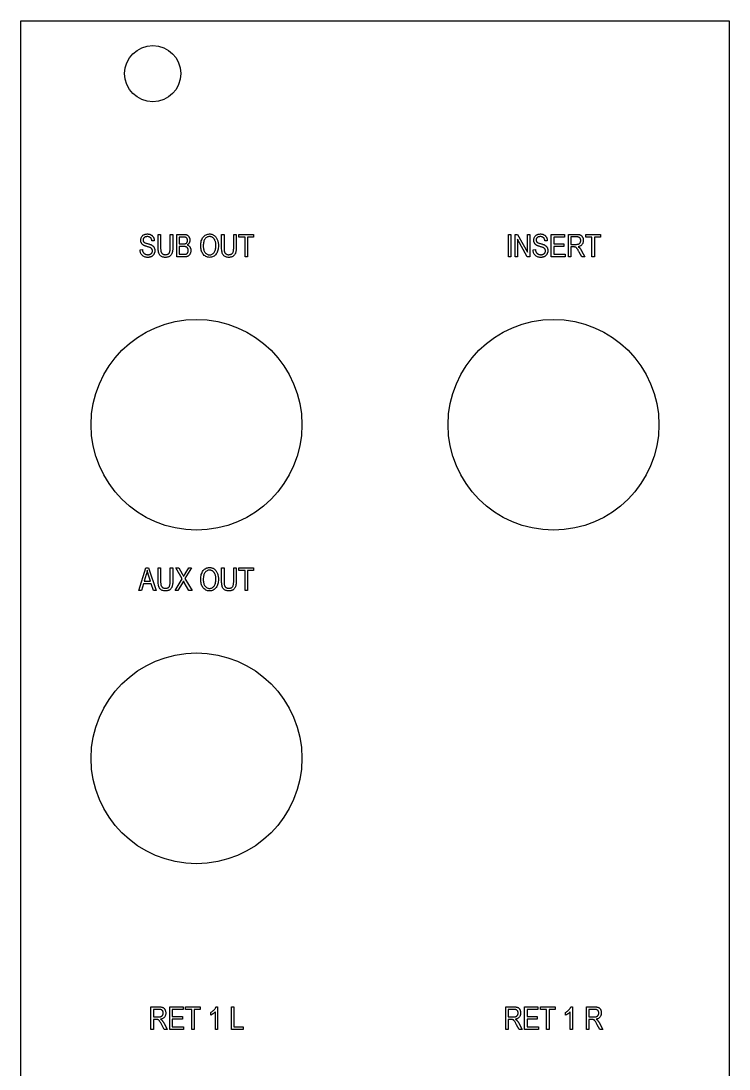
# Model space of a CAD drawing. Header units: millimetres. Extents: x 0 to 40, y 0 to 514.
# Drawn here: x 0 to 40.3, y 454.3 to 514 of the extents above; entities that cross this region are included whole.
import ezdxf

# ---------------------------------------------------------------- set-up
doc = ezdxf.new("R2010")
doc.units = ezdxf.units.MM
for name, color, linetype in [('CUT', 1, 'CONTINUOUS'), ('LEGEND', 2, 'CONTINUOUS'), ('OUTLINE', 7, 'CONTINUOUS')]:
    doc.layers.add(name, color=color, linetype=linetype)

msp = doc.modelspace()

# ---------------------------------------------------------------- linework, layer by layer
at = {"layer": 'CUT'}
for centre, radius in [((7.5, 511), 1.6), ((9.99, 491), 6), ((30.31, 491), 6), ((9.99, 472), 6)]:
    msp.add_circle(centre, radius, dxfattribs=at)
at = {"layer": 'LEGEND'}
for points in [[(6.7767, 500.9697), (6.9086, 500.9838), (6.9116, 500.9579), (6.9155, 500.9336), (6.9202, 500.9106), (6.9258, 500.8892), (6.9322, 500.8692), (6.9395, 500.8507), (6.9475, 500.8337), (6.9565, 500.8181), (6.9663, 500.8036), (6.9771, 500.7899), (6.989, 500.7769), (7.0018, 500.7646), (7.0157, 500.7531), (7.0305, 500.7422), (7.0464, 500.7321), (7.0632, 500.7228), (7.0809, 500.7143), (7.0991, 500.707), (7.1178, 500.7008), (7.1371, 500.6957), (7.1569, 500.6918), (7.1773, 500.689), (7.1982, 500.6873), (7.2197, 500.6867), (7.25, 500.6877), (7.2786, 500.6905), (7.3054, 500.6953), (7.3305, 500.702), (7.3539, 500.7106), (7.3755, 500.7211), (7.3954, 500.7335), (7.4135, 500.7478), (7.4297, 500.7636), (7.4437, 500.7806), (7.4555, 500.7987), (7.4652, 500.818), (7.4728, 500.8384), (7.4782, 500.8599), (7.4814, 500.8826), (7.4825, 500.9064), (7.4821, 500.9205), (7.4809, 500.9341), (7.479, 500.9473), (7.4762, 500.9599), (7.4727, 500.9722), (7.4684, 500.984), (7.4633, 500.9953), (7.4574, 501.0062), (7.4508, 501.0166), (7.4433, 501.0266), (7.4351, 501.036), (7.426, 501.045), (7.4162, 501.0535), (7.4055, 501.0615), (7.3941, 501.069), (7.3818, 501.0761), (7.3674, 501.0832), (7.3492, 501.0911), (7.3274, 501.0996), (7.302, 501.1088), (7.2728, 501.1187), (7.24, 501.1293), (7.2036, 501.1406), (7.1634, 501.1525), (7.1274, 501.1635), (7.0941, 501.1746), (7.0635, 501.1856), (7.0356, 501.1967), (7.0103, 501.2078), (6.9878, 501.219), (6.9679, 501.2301), (6.9507, 501.2413), (6.9354, 501.2529), (6.9209, 501.2652), (6.9072, 501.2783), (6.8945, 501.2922), (6.8826, 501.3068), (6.8716, 501.3221), (6.8615, 501.3383), (6.8523, 501.3551), (6.8441, 501.3727), (6.8369, 501.3908), (6.8309, 501.4094), (6.8259, 501.4286), (6.8221, 501.4484), (6.8193, 501.4688), (6.8177, 501.4897), (6.8171, 501.5111), (6.8187, 501.5494), (6.8235, 501.5858), (6.8314, 501.6204), (6.8424, 501.6533), (6.8566, 501.6844), (6.874, 501.7137), (6.8945, 501.7412), (6.9182, 501.7669), (6.9446, 501.7902), (6.9732, 501.8103), (7.0039, 501.8274), (7.0369, 501.8414), (7.072, 501.8522), (7.1094, 501.86), (7.1489, 501.8647), (7.1907, 501.8662), (7.2197, 501.8655), (7.2477, 501.8633), (7.2749, 501.8597), (7.3011, 501.8546), (7.3264, 501.848), (7.3508, 501.84), (7.3742, 501.8305), (7.3968, 501.8196), (7.4183, 501.8074), (7.4385, 501.7938), (7.4575, 501.779), (7.4752, 501.7629), (7.4918, 501.7456), (7.507, 501.727), (7.5211, 501.7072), (7.5339, 501.686), (7.5454, 501.6638), (7.5555, 501.6406), (7.5641, 501.6165), (7.5714, 501.5913), (7.5772, 501.5653), (7.5816, 501.5382), (7.5846, 501.5102), (7.5862, 501.4812), (7.4517, 501.4689), (7.4482, 501.4993), (7.4431, 501.5277), (7.4362, 501.5541), (7.4277, 501.5784), (7.4174, 501.6006), (7.4055, 501.6209), (7.3919, 501.6391), (7.3766, 501.6553), (7.3596, 501.6695), (7.341, 501.6818), (7.3208, 501.6922), (7.2989, 501.7008), (7.2754, 501.7074), (7.2503, 501.7121), (7.2235, 501.715), (7.1951, 501.7159), (7.1663, 501.7151), (7.1393, 501.7126), (7.114, 501.7084), (7.0905, 501.7026), (7.0687, 501.6951), (7.0487, 501.686), (7.0305, 501.6752), (7.014, 501.6627), (6.9994, 501.649), (6.9867, 501.6342), (6.976, 501.6185), (6.9672, 501.6018), (6.9604, 501.5841), (6.9555, 501.5654), (6.9526, 501.5458), (6.9516, 501.5252), (6.9523, 501.5062), (6.9545, 501.4883), (6.958, 501.4715), (6.963, 501.4558), (6.9695, 501.4411), (6.9773, 501.4276), (6.9866, 501.4152), (6.9973, 501.4039), (7.0105, 501.3931), (7.0273, 501.3823), (7.0477, 501.3715), (7.0716, 501.3606), (7.0991, 501.3497), (7.1301, 501.3388), (7.1648, 501.3279), (7.203, 501.3169), (7.2406, 501.3063), (7.2754, 501.2961), (7.3072, 501.2862), (7.3361, 501.2767), (7.3622, 501.2675), (7.3853, 501.2587), (7.4054, 501.2503), (7.4227, 501.2422), (7.4461, 501.2294), (7.4681, 501.2156), (7.4886, 501.2009), (7.5075, 501.1852), (7.525, 501.1685), (7.541, 501.1508), (7.5556, 501.1322), (7.5686, 501.1125), (7.5801, 501.092), (7.5901, 501.0704), (7.5986, 501.0478), (7.6055, 501.0243), (7.6109, 500.9998), (7.6148, 500.9744), (7.6171, 500.9479), (7.6178, 500.9205), (7.617, 500.8931), (7.6146, 500.8664), (7.6105, 500.8402), (7.6049, 500.8147), (7.5976, 500.7898), (7.5887, 500.7655), (7.5781, 500.7418), (7.566, 500.7188), (7.5524, 500.6967), (7.5377, 500.676), (7.5218, 500.6567), (7.5048, 500.6387), (7.4866, 500.6221), (7.4672, 500.6068), (7.4466, 500.5929), (7.4249, 500.5804), (7.402, 500.5692), (7.378, 500.5596), (7.3529, 500.5514), (7.3266, 500.5448), (7.2992, 500.5396), (7.2706, 500.5359), (7.2409, 500.5337), (7.21, 500.5329), (7.1623, 500.5348), (7.117, 500.5403), (7.0742, 500.5495), (7.0339, 500.5624), (6.9961, 500.5789), (6.9608, 500.5992), (6.9279, 500.6231), (6.8976, 500.6507), (6.8702, 500.6814), (6.8463, 500.7148), (6.826, 500.7508), (6.8091, 500.7893), (6.7958, 500.8305), (6.7859, 500.8743), (6.7796, 500.9207), (6.7767, 500.9697)], [(8.4985, 501.8442), (8.6391, 501.8442), (8.6391, 501.0998), (8.6386, 501.0541), (8.6368, 501.0104), (8.634, 500.9689), (8.63, 500.9294), (8.6249, 500.8921), (8.6186, 500.8568), (8.6112, 500.8237), (8.6026, 500.7926), (8.5926, 500.7634), (8.5807, 500.7358), (8.5669, 500.7098), (8.5512, 500.6853), (8.5337, 500.6624), (8.5143, 500.6411), (8.4931, 500.6214), (8.4699, 500.6032), (8.4451, 500.5869), (8.4185, 500.5728), (8.3904, 500.5609), (8.3606, 500.5511), (8.3292, 500.5436), (8.2962, 500.5381), (8.2615, 500.5349), (8.2252, 500.5338), (8.1745, 500.5357), (8.1271, 500.5416), (8.083, 500.5513), (8.0422, 500.565), (8.0047, 500.5825), (7.9705, 500.604), (7.9395, 500.6293), (7.9118, 500.6586), (7.8874, 500.6928), (7.8663, 500.733), (7.8484, 500.7791), (7.8337, 500.8313), (7.8223, 500.8894), (7.8142, 500.9536), (7.8093, 501.0237), (7.8077, 501.0998), (7.8077, 501.8442), (7.9474, 501.8442), (7.9474, 501.1007), (7.9478, 501.0585), (7.9491, 501.0193), (7.9513, 500.9831), (7.9542, 500.95), (7.9581, 500.9198), (7.9627, 500.8927), (7.9683, 500.8686), (7.9747, 500.8476), (7.982, 500.8286), (7.9905, 500.8108), (8, 500.7941), (8.0106, 500.7787), (8.0223, 500.7644), (8.0351, 500.7512), (8.0489, 500.7393), (8.0639, 500.7285), (8.0798, 500.7189), (8.0965, 500.7106), (8.1141, 500.7036), (8.1325, 500.6978), (8.1518, 500.6933), (8.1719, 500.6902), (8.1928, 500.6882), (8.2146, 500.6876), (8.2507, 500.6889), (8.2842, 500.6929), (8.3151, 500.6995), (8.3435, 500.7087), (8.3693, 500.7206), (8.3925, 500.7351), (8.4132, 500.7522), (8.4313, 500.772), (8.447, 500.7956), (8.4607, 500.8242), (8.4722, 500.8577), (8.4817, 500.8963), (8.489, 500.9399), (8.4943, 500.9885), (8.4974, 501.0421), (8.4985, 501.1007)], [(8.8685, 500.5558), (8.8685, 501.8442), (9.2649, 501.8442), (9.2942, 501.8437), (9.322, 501.8419), (9.3482, 501.839), (9.3728, 501.8349), (9.3958, 501.8296), (9.4173, 501.8232), (9.4373, 501.8156), (9.4556, 501.8069), (9.4728, 501.7969), (9.4892, 501.7856), (9.5048, 501.773), (9.5196, 501.7591), (9.5336, 501.7439), (9.5468, 501.7274), (9.5592, 501.7096), (9.5708, 501.6904), (9.5813, 501.6704), (9.5904, 501.6498), (9.5981, 501.6288), (9.6044, 501.6072), (9.6093, 501.585), (9.6128, 501.5624), (9.6149, 501.5392), (9.6156, 501.5155), (9.615, 501.4936), (9.6132, 501.4722), (9.6101, 501.4514), (9.6059, 501.4312), (9.6005, 501.4114), (9.5938, 501.3923), (9.586, 501.3736), (9.5769, 501.3556), (9.5668, 501.3382), (9.5556, 501.3217), (9.5435, 501.3061), (9.5303, 501.2914), (9.5162, 501.2776), (9.5011, 501.2646), (9.485, 501.2525), (9.4679, 501.2413), (9.4904, 501.2322), (9.5116, 501.2217), (9.5316, 501.2096), (9.5504, 501.1962), (9.568, 501.1812), (9.5844, 501.1648), (9.5995, 501.1469), (9.6134, 501.1275), (9.6259, 501.1068), (9.6367, 501.0849), (9.6458, 501.0619), (9.6533, 501.0377), (9.6591, 501.0124), (9.6632, 500.9858), (9.6657, 500.9582), (9.6666, 500.9293), (9.6658, 500.9005), (9.6636, 500.8726), (9.6598, 500.8456), (9.6546, 500.8195), (9.6479, 500.7943), (9.6396, 500.77), (9.6299, 500.7466), (9.6187, 500.7241), (9.6062, 500.7027), (9.5927, 500.6829), (9.5782, 500.6646), (9.5627, 500.6478), (9.5463, 500.6325), (9.5288, 500.6188), (9.5103, 500.6065), (9.4908, 500.5958), (9.4699, 500.5864), (9.4471, 500.5783), (9.4224, 500.5714), (9.3959, 500.5658), (9.3675, 500.5614), (9.3372, 500.5583), (9.3051, 500.5564), (9.2711, 500.5558)], [(9.0083, 501.3028), (9.2368, 501.3028), (9.2584, 501.303), (9.2784, 501.3036), (9.2967, 501.3046), (9.3135, 501.3059), (9.3286, 501.3076), (9.3421, 501.3098), (9.354, 501.3123), (9.3642, 501.3151), (9.3775, 501.3201), (9.3899, 501.3259), (9.4016, 501.3325), (9.4124, 501.3399), (9.4225, 501.348), (9.4319, 501.3569), (9.4404, 501.3666), (9.4482, 501.3771), (9.4551, 501.3885), (9.461, 501.4008), (9.4661, 501.4141), (9.4702, 501.4284), (9.4735, 501.4437), (9.4758, 501.4599), (9.4771, 501.4771), (9.4776, 501.4953), (9.4772, 501.5123), (9.4759, 501.5286), (9.4738, 501.5441), (9.4709, 501.5589), (9.4671, 501.573), (9.4625, 501.5864), (9.4571, 501.599), (9.4508, 501.6109), (9.4438, 501.622), (9.4363, 501.6322), (9.4282, 501.6415), (9.4196, 501.6499), (9.4104, 501.6574), (9.4007, 501.664), (9.3904, 501.6698), (9.3796, 501.6746), (9.3674, 501.6787), (9.353, 501.6823), (9.3364, 501.6853), (9.3175, 501.6878), (9.2965, 501.6897), (9.2732, 501.6911), (9.2478, 501.6919), (9.2201, 501.6922), (9.0083, 501.6922)], [(10.2291, 501.1833), (10.2313, 501.2633), (10.2381, 501.3386), (10.2495, 501.409), (10.2653, 501.4748), (10.2857, 501.5357), (10.3106, 501.5919), (10.3401, 501.6433), (10.3741, 501.69), (10.4114, 501.7315), (10.451, 501.7675), (10.4929, 501.7979), (10.5369, 501.8228), (10.5832, 501.8422), (10.6317, 501.856), (10.6824, 501.8643), (10.7353, 501.8671), (10.7699, 501.8659), (10.8036, 501.8621), (10.8367, 501.856), (10.8689, 501.8473), (10.9004, 501.8362), (10.9311, 501.8226), (10.961, 501.8065), (10.9902, 501.788), (11.0182, 501.7671), (11.0448, 501.744), (11.0698, 501.7186), (11.0934, 501.691), (11.1154, 501.6611), (11.136, 501.629), (11.155, 501.5947), (11.1726, 501.5582), (11.1883, 501.5196), (11.202, 501.4792), (11.2135, 501.437), (11.223, 501.393), (11.2303, 501.3473), (11.2356, 501.2997), (11.2388, 501.2503), (11.2398, 501.1991), (11.2378, 501.1292), (11.2317, 501.0625), (11.2215, 500.9992), (11.2073, 500.9392), (11.189, 500.8825), (11.1666, 500.8292), (11.1402, 500.7791), (11.1097, 500.7324), (11.0725, 500.6859), (11.0325, 500.6455), (10.9898, 500.6114), (10.9443, 500.5834), (10.896, 500.5617), (10.8449, 500.5462), (10.7911, 500.5369), (10.7344, 500.5338), (10.6774, 500.537), (10.6233, 500.5465), (10.5719, 500.5625), (10.5235, 500.5848), (10.4779, 500.6134), (10.4352, 500.6485), (10.3953, 500.6899), (10.3583, 500.7377), (10.328, 500.785), (10.3017, 500.8348), (10.2795, 500.8869), (10.2614, 500.9414), (10.2472, 500.9983), (10.2371, 501.0576), (10.2311, 501.1192), (10.2291, 501.1833)], [(10.3732, 501.1807), (10.3748, 501.1228), (10.3798, 501.0682), (10.388, 501.017), (10.3995, 500.9692), (10.4142, 500.9246), (10.4323, 500.8835), (10.4536, 500.8456), (10.4782, 500.8111), (10.5052, 500.7803), (10.5336, 500.7536), (10.5634, 500.731), (10.5946, 500.7125), (10.6272, 500.6982), (10.6612, 500.6879), (10.6967, 500.6817), (10.7336, 500.6797), (10.7712, 500.6818), (10.8074, 500.688), (10.8419, 500.6984), (10.8749, 500.7129), (10.9064, 500.7315), (10.9363, 500.7543), (10.9647, 500.7813), (10.9915, 500.8124), (11.0159, 500.8475), (11.0371, 500.8866), (11.055, 500.9295), (11.0696, 500.9763), (11.081, 501.027), (11.0892, 501.0817), (11.094, 501.1402), (11.0957, 501.2026), (11.0948, 501.2436), (11.0923, 501.2835), (11.0881, 501.3223), (11.0823, 501.36), (11.0747, 501.3965), (11.0655, 501.432), (11.0546, 501.4664), (11.0421, 501.4997), (11.0311, 501.5241), (11.0188, 501.5473), (11.0052, 501.5692), (10.9903, 501.5899), (10.9741, 501.6093), (10.9566, 501.6275), (10.9378, 501.6444), (10.9177, 501.6601), (10.8967, 501.6742), (10.8752, 501.6864), (10.8532, 501.6968), (10.8308, 501.7053), (10.8079, 501.7118), (10.7844, 501.7165), (10.7606, 501.7194), (10.7362, 501.7203), (10.6975, 501.7183), (10.6606, 501.7121), (10.6254, 501.7018), (10.5919, 501.6874), (10.5602, 501.6688), (10.5303, 501.6462), (10.5021, 501.6194), (10.4756, 501.5885), (10.4516, 501.5533), (10.4308, 501.5135), (10.4132, 501.4693), (10.3988, 501.4206), (10.3876, 501.3674), (10.3796, 501.3096), (10.3748, 501.2474), (10.3732, 501.1807)], [(12.1073, 501.8442), (12.2479, 501.8442), (12.2479, 501.0998), (12.2473, 501.0541), (12.2456, 501.0104), (12.2428, 500.9689), (12.2388, 500.9294), (12.2337, 500.8921), (12.2274, 500.8568), (12.22, 500.8237), (12.2114, 500.7926), (12.2014, 500.7634), (12.1895, 500.7358), (12.1757, 500.7098), (12.16, 500.6853), (12.1425, 500.6624), (12.1231, 500.6411), (12.1018, 500.6214), (12.0787, 500.6032), (12.0538, 500.5869), (12.0273, 500.5728), (11.9992, 500.5609), (11.9694, 500.5511), (11.938, 500.5436), (11.9049, 500.5381), (11.8703, 500.5349), (11.8339, 500.5338), (11.7833, 500.5357), (11.7359, 500.5416), (11.6918, 500.5513), (11.651, 500.565), (11.6135, 500.5825), (11.5793, 500.604), (11.5483, 500.6293), (11.5206, 500.6586), (11.4962, 500.6928), (11.475, 500.733), (11.4571, 500.7791), (11.4425, 500.8313), (11.4311, 500.8894), (11.423, 500.9536), (11.4181, 501.0237), (11.4165, 501.0998), (11.4165, 501.8442), (11.5562, 501.8442), (11.5562, 501.1007), (11.5566, 501.0585), (11.5579, 501.0193), (11.56, 500.9831), (11.563, 500.95), (11.5669, 500.9198), (11.5715, 500.8927), (11.5771, 500.8686), (11.5835, 500.8476), (11.5908, 500.8286), (11.5992, 500.8108), (11.6088, 500.7941), (11.6194, 500.7787), (11.6311, 500.7644), (11.6439, 500.7512), (11.6577, 500.7393), (11.6727, 500.7285), (11.6886, 500.7189), (11.7053, 500.7106), (11.7229, 500.7036), (11.7413, 500.6978), (11.7606, 500.6933), (11.7807, 500.6902), (11.8016, 500.6882), (11.8234, 500.6876), (11.8595, 500.6889), (11.893, 500.6929), (11.9239, 500.6995), (11.9523, 500.7087), (11.9781, 500.7206), (12.0013, 500.7351), (12.022, 500.7522), (12.04, 500.772), (12.0558, 500.7956), (12.0695, 500.8242), (12.081, 500.8577), (12.0905, 500.8963), (12.0978, 500.9399), (12.1031, 500.9885), (12.1062, 501.0421), (12.1073, 501.1007)], [(12.7533, 500.5558), (12.7533, 501.6922), (12.4052, 501.6922), (12.4052, 501.8442), (13.2428, 501.8442), (13.2428, 501.6922), (12.893, 501.6922), (12.893, 500.5558)], [(27.7449, 500.5558), (27.7449, 501.8442), (27.8847, 501.8442), (27.8847, 500.5558)], [(28.1246, 500.5558), (28.1246, 501.8442), (28.2679, 501.8442), (28.8233, 500.8326), (28.8233, 501.8442), (28.9569, 501.8442), (28.9569, 500.5558), (28.8137, 500.5558), (28.2591, 501.5683), (28.2591, 500.5558)], [(29.1468, 500.9697), (29.2786, 500.9838), (29.2817, 500.9579), (29.2856, 500.9336), (29.2903, 500.9106), (29.2959, 500.8892), (29.3023, 500.8692), (29.3095, 500.8507), (29.3176, 500.8337), (29.3265, 500.8181), (29.3363, 500.8036), (29.3472, 500.7899), (29.359, 500.7769), (29.3719, 500.7646), (29.3857, 500.7531), (29.4006, 500.7422), (29.4164, 500.7321), (29.4333, 500.7228), (29.4509, 500.7143), (29.4691, 500.707), (29.4878, 500.7008), (29.5071, 500.6957), (29.5269, 500.6918), (29.5473, 500.689), (29.5683, 500.6873), (29.5897, 500.6867), (29.6201, 500.6877), (29.6487, 500.6905), (29.6755, 500.6953), (29.7006, 500.702), (29.7239, 500.7106), (29.7455, 500.7211), (29.7654, 500.7335), (29.7835, 500.7478), (29.7997, 500.7636), (29.8137, 500.7806), (29.8256, 500.7987), (29.8353, 500.818), (29.8428, 500.8384), (29.8482, 500.8599), (29.8515, 500.8826), (29.8525, 500.9064), (29.8521, 500.9205), (29.851, 500.9341), (29.849, 500.9473), (29.8463, 500.9599), (29.8427, 500.9722), (29.8384, 500.984), (29.8334, 500.9953), (29.8275, 501.0062), (29.8208, 501.0166), (29.8134, 501.0266), (29.8051, 501.036), (29.7961, 501.045), (29.7862, 501.0535), (29.7756, 501.0615), (29.7641, 501.069), (29.7519, 501.0761), (29.7374, 501.0832), (29.7193, 501.0911), (29.6975, 501.0996), (29.672, 501.1088), (29.6429, 501.1187), (29.6101, 501.1293), (29.5736, 501.1406), (29.5335, 501.1525), (29.4975, 501.1635), (29.4642, 501.1746), (29.4335, 501.1856), (29.4056, 501.1967), (29.3804, 501.2078), (29.3578, 501.219), (29.338, 501.2301), (29.3208, 501.2413), (29.3054, 501.2529), (29.2909, 501.2652), (29.2773, 501.2783), (29.2645, 501.2922), (29.2527, 501.3068), (29.2417, 501.3221), (29.2316, 501.3383), (29.2224, 501.3551), (29.2141, 501.3727), (29.207, 501.3908), (29.2009, 501.4094), (29.196, 501.4286), (29.1921, 501.4484), (29.1894, 501.4688), (29.1877, 501.4897), (29.1872, 501.5111), (29.1888, 501.5494), (29.1935, 501.5858), (29.2014, 501.6204), (29.2125, 501.6533), (29.2267, 501.6844), (29.2441, 501.7137), (29.2646, 501.7412), (29.2883, 501.7669), (29.3146, 501.7902), (29.3432, 501.8103), (29.374, 501.8274), (29.4069, 501.8414), (29.4421, 501.8522), (29.4794, 501.86), (29.519, 501.8647), (29.5607, 501.8662), (29.5897, 501.8655), (29.6178, 501.8633), (29.6449, 501.8597), (29.6711, 501.8546), (29.6964, 501.848), (29.7208, 501.84), (29.7443, 501.8305), (29.7668, 501.8196), (29.7883, 501.8074), (29.8085, 501.7938), (29.8275, 501.779), (29.8453, 501.7629), (29.8618, 501.7456), (29.8771, 501.727), (29.8911, 501.7072), (29.9039, 501.686), (29.9154, 501.6638), (29.9255, 501.6406), (29.9342, 501.6165), (29.9414, 501.5913), (29.9472, 501.5653), (29.9517, 501.5382), (29.9547, 501.5102), (29.9562, 501.4812), (29.8218, 501.4689), (29.8183, 501.4993), (29.8131, 501.5277), (29.8063, 501.5541), (29.7977, 501.5784), (29.7875, 501.6006), (29.7755, 501.6209), (29.7619, 501.6391), (29.7466, 501.6553), (29.7297, 501.6695), (29.7111, 501.6818), (29.6908, 501.6922), (29.6689, 501.7008), (29.6454, 501.7074), (29.6203, 501.7121), (29.5935, 501.715), (29.5651, 501.7159), (29.5363, 501.7151), (29.5093, 501.7126), (29.484, 501.7084), (29.4605, 501.7026), (29.4388, 501.6951), (29.4188, 501.686), (29.4006, 501.6752), (29.3841, 501.6627), (29.3694, 501.649), (29.3568, 501.6342), (29.346, 501.6185), (29.3373, 501.6018), (29.3304, 501.5841), (29.3256, 501.5654), (29.3226, 501.5458), (29.3217, 501.5252), (29.3224, 501.5062), (29.3245, 501.4883), (29.3281, 501.4715), (29.3331, 501.4558), (29.3395, 501.4411), (29.3474, 501.4276), (29.3567, 501.4152), (29.3674, 501.4039), (29.3806, 501.3931), (29.3974, 501.3823), (29.4177, 501.3715), (29.4416, 501.3606), (29.4691, 501.3497), (29.5002, 501.3388), (29.5348, 501.3279), (29.573, 501.3169), (29.6107, 501.3063), (29.6454, 501.2961), (29.6773, 501.2862), (29.7062, 501.2767), (29.7322, 501.2675), (29.7553, 501.2587), (29.7755, 501.2503), (29.7928, 501.2422), (29.8162, 501.2294), (29.8381, 501.2156), (29.8586, 501.2009), (29.8776, 501.1852), (29.8951, 501.1685), (29.9111, 501.1508), (29.9256, 501.1322), (29.9387, 501.1125), (29.9502, 501.092), (29.9602, 501.0704), (29.9687, 501.0478), (29.9756, 501.0243), (29.981, 500.9998), (29.9848, 500.9744), (29.9871, 500.9479), (29.9879, 500.9205), (29.9871, 500.8931), (29.9846, 500.8664), (29.9806, 500.8402), (29.9749, 500.8147), (29.9676, 500.7898), (29.9587, 500.7655), (29.9482, 500.7418), (29.936, 500.7188), (29.9225, 500.6967), (29.9078, 500.676), (29.8919, 500.6567), (29.8748, 500.6387), (29.8566, 500.6221), (29.8372, 500.6068), (29.8167, 500.5929), (29.795, 500.5804), (29.7721, 500.5692), (29.7481, 500.5596), (29.7229, 500.5514), (29.6966, 500.5448), (29.6692, 500.5396), (29.6406, 500.5359), (29.6109, 500.5337), (29.5801, 500.5329), (29.5323, 500.5348), (29.487, 500.5403), (29.4443, 500.5495), (29.404, 500.5624), (29.3661, 500.5789), (29.3308, 500.5992), (29.298, 500.6231), (29.2676, 500.6507), (29.2403, 500.6814), (29.2164, 500.7148), (29.196, 500.7508), (29.1792, 500.7893), (29.1658, 500.8305), (29.156, 500.8743), (29.1496, 500.9207), (29.1468, 500.9697)], [(30.1812, 500.5558), (30.1812, 501.8442), (30.945, 501.8442), (30.945, 501.6922), (30.321, 501.6922), (30.321, 501.2976), (30.9055, 501.2976), (30.9055, 501.1464), (30.321, 501.1464), (30.321, 500.7078), (30.9696, 500.7078), (30.9696, 500.5558)], [(31.1621, 500.5558), (31.1621, 501.8442), (31.6306, 501.8442), (31.666, 501.8437), (31.6991, 501.842), (31.7298, 501.8392), (31.7581, 501.8352), (31.784, 501.8302), (31.8075, 501.824), (31.8285, 501.8166), (31.8472, 501.8082), (31.8643, 501.7984), (31.8806, 501.7872), (31.8961, 501.7744), (31.9108, 501.7602), (31.9248, 501.7444), (31.9379, 501.7272), (31.9503, 501.7085), (31.9619, 501.6882), (31.9724, 501.6668), (31.9815, 501.6446), (31.9892, 501.6215), (31.9955, 501.5976), (32.0004, 501.5728), (32.0039, 501.5473), (32.006, 501.5208), (32.0067, 501.4936), (32.0055, 501.4579), (32.002, 501.4241), (31.996, 501.3919), (31.9877, 501.3615), (31.977, 501.3328), (31.964, 501.3059), (31.9485, 501.2806), (31.9307, 501.2571), (31.9106, 501.2355), (31.8884, 501.216), (31.864, 501.1985), (31.8374, 501.1831), (31.8087, 501.1697), (31.7779, 501.1584), (31.7448, 501.1492), (31.7097, 501.142), (31.7239, 501.1332), (31.7373, 501.1244), (31.7499, 501.1155), (31.7615, 501.1066), (31.7723, 501.0977), (31.7822, 501.0888), (31.7912, 501.0798), (31.7993, 501.0708), (31.8147, 501.0521), (31.8296, 501.0328), (31.844, 501.0131), (31.858, 500.9928), (31.8715, 500.972), (31.8845, 500.9507), (31.8971, 500.9288), (31.9092, 500.9064), (32.0937, 500.5558), (31.918, 500.5558), (31.7773, 500.8238), (31.7575, 500.8616), (31.739, 500.8961), (31.7217, 500.9274), (31.7056, 500.9554), (31.6908, 500.9803), (31.6772, 501.002), (31.6649, 501.0204), (31.6538, 501.0356), (31.6435, 501.0487), (31.6331, 501.0607), (31.6229, 501.0715), (31.6128, 501.0812), (31.6027, 501.0899), (31.5927, 501.0974), (31.5828, 501.1038), (31.573, 501.109), (31.5627, 501.1135), (31.5515, 501.1173), (31.5393, 501.1205), (31.5261, 501.1232), (31.5119, 501.1253), (31.4968, 501.1267), (31.4807, 501.1276), (31.4636, 501.1279), (31.3018, 501.1279), (31.3018, 500.5558)], [(31.3018, 501.2756), (31.6024, 501.2756), (31.6263, 501.276), (31.6487, 501.2771), (31.6696, 501.2789), (31.689, 501.2815), (31.7069, 501.2849), (31.7234, 501.2889), (31.7384, 501.2938), (31.7518, 501.2993), (31.7643, 501.3057), (31.776, 501.3129), (31.7871, 501.3209), (31.7975, 501.3299), (31.8073, 501.3396), (31.8164, 501.3502), (31.8249, 501.3617), (31.8327, 501.374), (31.8397, 501.387), (31.8458, 501.4006), (31.8509, 501.4146), (31.8551, 501.4292), (31.8584, 501.4443), (31.8607, 501.4599), (31.8621, 501.476), (31.8626, 501.4927), (31.8617, 501.5164), (31.859, 501.5388), (31.8546, 501.56), (31.8483, 501.5798), (31.8403, 501.5983), (31.8305, 501.6155), (31.8188, 501.6314), (31.8055, 501.646), (31.7903, 501.6591), (31.7734, 501.6705), (31.7548, 501.6801), (31.7345, 501.6879), (31.7124, 501.694), (31.6886, 501.6984), (31.6631, 501.701), (31.6358, 501.7019), (31.3018, 501.7019)], [(32.4989, 500.5558), (32.4989, 501.6922), (32.1509, 501.6922), (32.1509, 501.8442), (32.9885, 501.8442), (32.9885, 501.6922), (32.6387, 501.6922), (32.6387, 500.5558)], [(9.0083, 500.7078), (9.2711, 500.7078), (9.2921, 500.7081), (9.3117, 500.7088), (9.3299, 500.71), (9.3466, 500.7118), (9.362, 500.714), (9.3759, 500.7167), (9.3883, 500.7199), (9.3994, 500.7236), (9.4139, 500.7298), (9.4275, 500.7369), (9.4402, 500.7449), (9.452, 500.7538), (9.4629, 500.7637), (9.473, 500.7745), (9.4821, 500.7862), (9.4903, 500.7988), (9.4977, 500.8123), (9.504, 500.8266), (9.5094, 500.8418), (9.5137, 500.8578), (9.5172, 500.8746), (9.5196, 500.8923), (9.5211, 500.9108), (9.5215, 500.9302), (9.5211, 500.9481), (9.5197, 500.9652), (9.5173, 500.9817), (9.5141, 500.9975), (9.5099, 501.0126), (9.5047, 501.027), (9.4987, 501.0407), (9.4917, 501.0537), (9.4839, 501.0659), (9.4754, 501.0772), (9.4663, 501.0877), (9.4566, 501.0974), (9.4462, 501.1062), (9.4352, 501.1141), (9.4236, 501.1212), (9.4112, 501.1275), (9.3977, 501.1329), (9.3824, 501.1377), (9.3652, 501.1417), (9.3463, 501.145), (9.3256, 501.1475), (9.3031, 501.1493), (9.2787, 501.1504), (9.2526, 501.1508), (9.0083, 501.1508)], [(6.7082, 481.5558), (7.1142, 482.8442), (7.2645, 482.8442), (7.6969, 481.5558), (7.537, 481.5558), (7.4139, 481.946), (6.9727, 481.946), (6.8567, 481.5558)], [(7.0131, 482.0849), (7.3709, 482.0849), (7.261, 482.4417), (7.2487, 482.4818), (7.2372, 482.52), (7.2266, 482.5563), (7.2168, 482.5907), (7.2079, 482.6231), (7.1999, 482.6536), (7.1926, 482.6822), (7.1863, 482.7089), (7.181, 482.6779), (7.1751, 482.647), (7.1688, 482.6162), (7.1619, 482.5854), (7.1545, 482.5547), (7.1466, 482.524), (7.1381, 482.4934), (7.1292, 482.4628)], [(8.4985, 482.8442), (8.6391, 482.8442), (8.6391, 482.0998), (8.6386, 482.0541), (8.6368, 482.0104), (8.634, 481.9689), (8.63, 481.9294), (8.6249, 481.8921), (8.6186, 481.8568), (8.6112, 481.8237), (8.6026, 481.7926), (8.5926, 481.7634), (8.5807, 481.7358), (8.5669, 481.7098), (8.5512, 481.6853), (8.5337, 481.6624), (8.5143, 481.6411), (8.4931, 481.6214), (8.4699, 481.6032), (8.4451, 481.5869), (8.4185, 481.5728), (8.3904, 481.5609), (8.3606, 481.5511), (8.3292, 481.5436), (8.2962, 481.5381), (8.2615, 481.5349), (8.2252, 481.5338), (8.1745, 481.5357), (8.1271, 481.5416), (8.083, 481.5513), (8.0422, 481.565), (8.0047, 481.5825), (7.9705, 481.604), (7.9395, 481.6293), (7.9118, 481.6586), (7.8874, 481.6928), (7.8663, 481.733), (7.8484, 481.7791), (7.8337, 481.8313), (7.8223, 481.8894), (7.8142, 481.9536), (7.8093, 482.0237), (7.8077, 482.0998), (7.8077, 482.8442), (7.9474, 482.8442), (7.9474, 482.1007), (7.9478, 482.0585), (7.9491, 482.0193), (7.9513, 481.9831), (7.9542, 481.95), (7.9581, 481.9198), (7.9627, 481.8927), (7.9683, 481.8686), (7.9747, 481.8476), (7.982, 481.8286), (7.9905, 481.8108), (8, 481.7941), (8.0106, 481.7787), (8.0223, 481.7644), (8.0351, 481.7512), (8.0489, 481.7393), (8.0639, 481.7285), (8.0798, 481.7189), (8.0965, 481.7106), (8.1141, 481.7036), (8.1325, 481.6978), (8.1518, 481.6933), (8.1719, 481.6902), (8.1928, 481.6882), (8.2146, 481.6876), (8.2507, 481.6889), (8.2842, 481.6929), (8.3151, 481.6995), (8.3435, 481.7087), (8.3693, 481.7206), (8.3925, 481.7351), (8.4132, 481.7522), (8.4313, 481.772), (8.447, 481.7956), (8.4607, 481.8242), (8.4722, 481.8577), (8.4817, 481.8963), (8.489, 481.9399), (8.4943, 481.9885), (8.4974, 482.0421), (8.4985, 482.1007)], [(8.7666, 481.5558), (9.1753, 482.2272), (8.8149, 482.8442), (8.981, 482.8442), (9.1735, 482.5138), (9.1877, 482.489), (9.2009, 482.4656), (9.213, 482.4437), (9.224, 482.4232), (9.2341, 482.4042), (9.243, 482.3865), (9.251, 482.3703), (9.2579, 482.3556), (9.2667, 482.3729), (9.2759, 482.3904), (9.2857, 482.4083), (9.2959, 482.4265), (9.3066, 482.445), (9.3177, 482.4638), (9.3293, 482.4829), (9.3414, 482.5023), (9.5549, 482.8442), (9.7061, 482.8442), (9.3352, 482.2369), (9.7351, 481.5558), (9.5629, 481.5558), (9.2965, 482.0154), (9.291, 482.0252), (9.2854, 482.0353), (9.2798, 482.0457), (9.2741, 482.0563), (9.2684, 482.0672), (9.2626, 482.0784), (9.2567, 482.0898), (9.2508, 482.1016), (9.2422, 482.0847), (9.2341, 482.0692), (9.2268, 482.055), (9.2201, 482.0422), (9.214, 482.0308), (9.2087, 482.0208), (9.2039, 482.0122), (9.1999, 482.0049), (8.9344, 481.5558)], [(10.2291, 482.1833), (10.2313, 482.2633), (10.2381, 482.3386), (10.2495, 482.409), (10.2653, 482.4748), (10.2857, 482.5357), (10.3106, 482.5919), (10.3401, 482.6433), (10.3741, 482.69), (10.4114, 482.7315), (10.451, 482.7675), (10.4929, 482.7979), (10.5369, 482.8228), (10.5832, 482.8422), (10.6317, 482.856), (10.6824, 482.8643), (10.7353, 482.8671), (10.7699, 482.8659), (10.8036, 482.8621), (10.8367, 482.856), (10.8689, 482.8473), (10.9004, 482.8362), (10.9311, 482.8226), (10.961, 482.8065), (10.9902, 482.788), (11.0182, 482.7671), (11.0448, 482.744), (11.0698, 482.7186), (11.0934, 482.691), (11.1154, 482.6611), (11.136, 482.629), (11.155, 482.5947), (11.1726, 482.5582), (11.1883, 482.5196), (11.202, 482.4792), (11.2135, 482.437), (11.223, 482.393), (11.2303, 482.3473), (11.2356, 482.2997), (11.2388, 482.2503), (11.2398, 482.1991), (11.2378, 482.1292), (11.2317, 482.0625), (11.2215, 481.9992), (11.2073, 481.9392), (11.189, 481.8825), (11.1666, 481.8292), (11.1402, 481.7791), (11.1097, 481.7324), (11.0725, 481.6859), (11.0325, 481.6455), (10.9898, 481.6114), (10.9443, 481.5834), (10.896, 481.5617), (10.8449, 481.5462), (10.7911, 481.5369), (10.7344, 481.5338), (10.6774, 481.537), (10.6233, 481.5465), (10.5719, 481.5625), (10.5235, 481.5848), (10.4779, 481.6134), (10.4352, 481.6485), (10.3953, 481.6899), (10.3583, 481.7377), (10.328, 481.785), (10.3017, 481.8348), (10.2795, 481.8869), (10.2614, 481.9414), (10.2472, 481.9983), (10.2371, 482.0576), (10.2311, 482.1192), (10.2291, 482.1833)], [(10.3732, 482.1807), (10.3748, 482.1228), (10.3798, 482.0682), (10.388, 482.017), (10.3995, 481.9692), (10.4142, 481.9246), (10.4323, 481.8835), (10.4536, 481.8456), (10.4782, 481.8111), (10.5052, 481.7803), (10.5336, 481.7536), (10.5634, 481.731), (10.5946, 481.7125), (10.6272, 481.6982), (10.6612, 481.6879), (10.6967, 481.6817), (10.7336, 481.6797), (10.7712, 481.6818), (10.8074, 481.688), (10.8419, 481.6984), (10.8749, 481.7129), (10.9064, 481.7315), (10.9363, 481.7543), (10.9647, 481.7813), (10.9915, 481.8124), (11.0159, 481.8475), (11.0371, 481.8866), (11.055, 481.9295), (11.0696, 481.9763), (11.081, 482.027), (11.0892, 482.0817), (11.094, 482.1402), (11.0957, 482.2026), (11.0948, 482.2436), (11.0923, 482.2835), (11.0881, 482.3223), (11.0823, 482.36), (11.0747, 482.3965), (11.0655, 482.432), (11.0546, 482.4664), (11.0421, 482.4997), (11.0311, 482.5241), (11.0188, 482.5473), (11.0052, 482.5692), (10.9903, 482.5899), (10.9741, 482.6093), (10.9566, 482.6275), (10.9378, 482.6444), (10.9177, 482.6601), (10.8967, 482.6742), (10.8752, 482.6864), (10.8532, 482.6968), (10.8308, 482.7053), (10.8079, 482.7118), (10.7844, 482.7165), (10.7606, 482.7194), (10.7362, 482.7203), (10.6975, 482.7183), (10.6606, 482.7121), (10.6254, 482.7018), (10.5919, 482.6874), (10.5602, 482.6688), (10.5303, 482.6462), (10.5021, 482.6194), (10.4756, 482.5885), (10.4516, 482.5533), (10.4308, 482.5135), (10.4132, 482.4693), (10.3988, 482.4206), (10.3876, 482.3674), (10.3796, 482.3096), (10.3748, 482.2474), (10.3732, 482.1807)], [(12.1073, 482.8442), (12.2479, 482.8442), (12.2479, 482.0998), (12.2473, 482.0541), (12.2456, 482.0104), (12.2428, 481.9689), (12.2388, 481.9294), (12.2337, 481.8921), (12.2274, 481.8568), (12.22, 481.8237), (12.2114, 481.7926), (12.2014, 481.7634), (12.1895, 481.7358), (12.1757, 481.7098), (12.16, 481.6853), (12.1425, 481.6624), (12.1231, 481.6411), (12.1018, 481.6214), (12.0787, 481.6032), (12.0538, 481.5869), (12.0273, 481.5728), (11.9992, 481.5609), (11.9694, 481.5511), (11.938, 481.5436), (11.9049, 481.5381), (11.8703, 481.5349), (11.8339, 481.5338), (11.7833, 481.5357), (11.7359, 481.5416), (11.6918, 481.5513), (11.651, 481.565), (11.6135, 481.5825), (11.5793, 481.604), (11.5483, 481.6293), (11.5206, 481.6586), (11.4962, 481.6928), (11.475, 481.733), (11.4571, 481.7791), (11.4425, 481.8313), (11.4311, 481.8894), (11.423, 481.9536), (11.4181, 482.0237), (11.4165, 482.0998), (11.4165, 482.8442), (11.5562, 482.8442), (11.5562, 482.1007), (11.5566, 482.0585), (11.5579, 482.0193), (11.56, 481.9831), (11.563, 481.95), (11.5669, 481.9198), (11.5715, 481.8927), (11.5771, 481.8686), (11.5835, 481.8476), (11.5908, 481.8286), (11.5992, 481.8108), (11.6088, 481.7941), (11.6194, 481.7787), (11.6311, 481.7644), (11.6439, 481.7512), (11.6577, 481.7393), (11.6727, 481.7285), (11.6886, 481.7189), (11.7053, 481.7106), (11.7229, 481.7036), (11.7413, 481.6978), (11.7606, 481.6933), (11.7807, 481.6902), (11.8016, 481.6882), (11.8234, 481.6876), (11.8595, 481.6889), (11.893, 481.6929), (11.9239, 481.6995), (11.9523, 481.7087), (11.9781, 481.7206), (12.0013, 481.7351), (12.022, 481.7522), (12.04, 481.772), (12.0558, 481.7956), (12.0695, 481.8242), (12.081, 481.8577), (12.0905, 481.8963), (12.0978, 481.9399), (12.1031, 481.9885), (12.1062, 482.0421), (12.1073, 482.1007)], [(12.7533, 481.5558), (12.7533, 482.6922), (12.4052, 482.6922), (12.4052, 482.8442), (13.2428, 482.8442), (13.2428, 482.6922), (12.893, 482.6922), (12.893, 481.5558)], [(7.3963, 456.5558), (7.3963, 457.8442), (7.8648, 457.8442), (7.9003, 457.8437), (7.9334, 457.842), (7.9641, 457.8392), (7.9924, 457.8352), (8.0182, 457.8302), (8.0417, 457.824), (8.0628, 457.8166), (8.0815, 457.8082), (8.0985, 457.7984), (8.1148, 457.7872), (8.1303, 457.7744), (8.1451, 457.7602), (8.159, 457.7444), (8.1722, 457.7272), (8.1846, 457.7085), (8.1962, 457.6882), (8.2067, 457.6668), (8.2158, 457.6446), (8.2235, 457.6215), (8.2298, 457.5976), (8.2347, 457.5728), (8.2382, 457.5473), (8.2403, 457.5208), (8.241, 457.4936), (8.2398, 457.4579), (8.2362, 457.4241), (8.2303, 457.3919), (8.222, 457.3615), (8.2113, 457.3328), (8.1982, 457.3059), (8.1828, 457.2806), (8.165, 457.2571), (8.1449, 457.2355), (8.1226, 457.216), (8.0982, 457.1985), (8.0717, 457.1831), (8.043, 457.1697), (8.0121, 457.1584), (7.9791, 457.1492), (7.9439, 457.142), (7.9582, 457.1332), (7.9716, 457.1244), (7.9841, 457.1155), (7.9958, 457.1066), (8.0065, 457.0977), (8.0164, 457.0888), (8.0254, 457.0798), (8.0336, 457.0708), (8.0489, 457.0521), (8.0638, 457.0328), (8.0783, 457.0131), (8.0922, 456.9928), (8.1057, 456.972), (8.1188, 456.9507), (8.1313, 456.9288), (8.1434, 456.9064), (8.328, 456.5558), (8.1522, 456.5558), (8.0116, 456.8238), (7.9918, 456.8616), (7.9732, 456.8961), (7.9559, 456.9274), (7.9398, 456.9554), (7.925, 456.9803), (7.9115, 457.002), (7.8992, 457.0204), (7.8881, 457.0356), (7.8777, 457.0487), (7.8674, 457.0607), (7.8572, 457.0715), (7.847, 457.0812), (7.8369, 457.0899), (7.827, 457.0974), (7.8171, 457.1038), (7.8072, 457.109), (7.797, 457.1135), (7.7857, 457.1173), (7.7735, 457.1205), (7.7603, 457.1232), (7.7462, 457.1253), (7.731, 457.1267), (7.7149, 457.1276), (7.6978, 457.1279), (7.5361, 457.1279), (7.5361, 456.5558)], [(7.5361, 457.2756), (7.8367, 457.2756), (7.8605, 457.276), (7.8829, 457.2771), (7.9038, 457.2789), (7.9233, 457.2815), (7.9412, 457.2849), (7.9576, 457.2889), (7.9726, 457.2938), (7.9861, 457.2993), (7.9985, 457.3057), (8.0103, 457.3129), (8.0214, 457.3209), (8.0318, 457.3299), (8.0416, 457.3396), (8.0507, 457.3502), (8.0592, 457.3617), (8.067, 457.374), (8.074, 457.387), (8.08, 457.4006), (8.0852, 457.4146), (8.0894, 457.4292), (8.0926, 457.4443), (8.095, 457.4599), (8.0964, 457.476), (8.0968, 457.4927), (8.0959, 457.5164), (8.0933, 457.5388), (8.0888, 457.56), (8.0826, 457.5798), (8.0745, 457.5983), (8.0647, 457.6155), (8.0531, 457.6314), (8.0397, 457.646), (8.0246, 457.6591), (8.0077, 457.6705), (7.9891, 457.6801), (7.9687, 457.6879), (7.9467, 457.694), (7.9229, 457.6984), (7.8973, 457.701), (7.8701, 457.7019), (7.5361, 457.7019)], [(8.4651, 456.5558), (8.4651, 457.8442), (9.2289, 457.8442), (9.2289, 457.6922), (8.6048, 457.6922), (8.6048, 457.2976), (9.1893, 457.2976), (9.1893, 457.1464), (8.6048, 457.1464), (8.6048, 456.7078), (9.2535, 456.7078), (9.2535, 456.5558)], [(9.7175, 456.5558), (9.7175, 457.6922), (9.3695, 457.6922), (9.3695, 457.8442), (10.2071, 457.8442), (10.2071, 457.6922), (9.8573, 457.6922), (9.8573, 456.5558)], [(11.1923, 456.5558), (11.0623, 456.5558), (11.0623, 457.5639), (11.0506, 457.5506), (11.0379, 457.5374), (11.0243, 457.524), (11.0098, 457.5106), (10.9942, 457.4971), (10.9777, 457.4835), (10.9603, 457.4699), (10.9419, 457.4562), (10.9232, 457.4429), (10.9048, 457.4304), (10.8869, 457.4188), (10.8693, 457.408), (10.8522, 457.398), (10.8354, 457.3889), (10.819, 457.3806), (10.803, 457.3731), (10.803, 457.5261), (10.8294, 457.5419), (10.855, 457.5585), (10.8799, 457.576), (10.904, 457.5944), (10.9272, 457.6136), (10.9497, 457.6337), (10.9715, 457.6546), (10.9924, 457.6764), (11.0122, 457.6985), (11.0304, 457.7205), (11.0472, 457.7423), (11.0624, 457.764), (11.0761, 457.7856), (11.0882, 457.807), (11.0989, 457.8283), (11.108, 457.8495), (11.1923, 457.8495)], [(11.9816, 456.5558), (11.9816, 457.8442), (12.1213, 457.8442), (12.1213, 456.7078), (12.6417, 456.7078), (12.6417, 456.5558)], [(27.5942, 456.5558), (27.5942, 457.8442), (28.0626, 457.8442), (28.0981, 457.8437), (28.1312, 457.842), (28.1619, 457.8392), (28.1902, 457.8352), (28.2161, 457.8302), (28.2395, 457.824), (28.2606, 457.8166), (28.2793, 457.8082), (28.2964, 457.7984), (28.3127, 457.7872), (28.3282, 457.7744), (28.3429, 457.7602), (28.3568, 457.7444), (28.37, 457.7272), (28.3824, 457.7085), (28.394, 457.6882), (28.4045, 457.6668), (28.4136, 457.6446), (28.4213, 457.6215), (28.4276, 457.5976), (28.4325, 457.5728), (28.436, 457.5473), (28.4381, 457.5208), (28.4388, 457.4936), (28.4376, 457.4579), (28.4341, 457.4241), (28.4281, 457.3919), (28.4198, 457.3615), (28.4091, 457.3328), (28.396, 457.3059), (28.3806, 457.2806), (28.3628, 457.2571), (28.3427, 457.2355), (28.3205, 457.216), (28.2961, 457.1985), (28.2695, 457.1831), (28.2408, 457.1697), (28.2099, 457.1584), (28.1769, 457.1492), (28.1417, 457.142), (28.156, 457.1332), (28.1694, 457.1244), (28.1819, 457.1155), (28.1936, 457.1066), (28.2044, 457.0977), (28.2142, 457.0888), (28.2233, 457.0798), (28.2314, 457.0708), (28.2468, 457.0521), (28.2617, 457.0328), (28.2761, 457.0131), (28.2901, 456.9928), (28.3036, 456.972), (28.3166, 456.9507), (28.3292, 456.9288), (28.3412, 456.9064), (28.5258, 456.5558), (28.35, 456.5558), (28.2094, 456.8238), (28.1896, 456.8616), (28.171, 456.8961), (28.1537, 456.9274), (28.1377, 456.9554), (28.1229, 456.9803), (28.1093, 457.002), (28.097, 457.0204), (28.0859, 457.0356), (28.0755, 457.0487), (28.0652, 457.0607), (28.055, 457.0715), (28.0448, 457.0812), (28.0348, 457.0899), (28.0248, 457.0974), (28.0149, 457.1038), (28.0051, 457.109), (27.9948, 457.1135), (27.9836, 457.1173), (27.9713, 457.1205), (27.9582, 457.1232), (27.944, 457.1253), (27.9289, 457.1267), (27.9127, 457.1276), (27.8956, 457.1279), (27.7339, 457.1279), (27.7339, 456.5558)], [(27.7339, 457.2756), (28.0345, 457.2756), (28.0584, 457.276), (28.0808, 457.2771), (28.1017, 457.2789), (28.1211, 457.2815), (28.139, 457.2849), (28.1555, 457.2889), (28.1704, 457.2938), (28.1839, 457.2993), (28.1963, 457.3057), (28.2081, 457.3129), (28.2192, 457.3209), (28.2296, 457.3299), (28.2394, 457.3396), (28.2485, 457.3502), (28.257, 457.3617), (28.2648, 457.374), (28.2718, 457.387), (28.2779, 457.4006), (28.283, 457.4146), (28.2872, 457.4292), (28.2905, 457.4443), (28.2928, 457.4599), (28.2942, 457.476), (28.2947, 457.4927), (28.2938, 457.5164), (28.2911, 457.5388), (28.2866, 457.56), (28.2804, 457.5798), (28.2724, 457.5983), (28.2625, 457.6155), (28.2509, 457.6314), (28.2375, 457.646), (28.2224, 457.6591), (28.2055, 457.6705), (28.1869, 457.6801), (28.1666, 457.6879), (28.1445, 457.694), (28.1207, 457.6984), (28.0952, 457.701), (28.0679, 457.7019), (27.7339, 457.7019)], [(28.6629, 456.5558), (28.6629, 457.8442), (29.4267, 457.8442), (29.4267, 457.6922), (28.8027, 457.6922), (28.8027, 457.2976), (29.3871, 457.2976), (29.3871, 457.1464), (28.8027, 457.1464), (28.8027, 456.7078), (29.4513, 456.7078), (29.4513, 456.5558)], [(29.9154, 456.5558), (29.9154, 457.6922), (29.5673, 457.6922), (29.5673, 457.8442), (30.4049, 457.8442), (30.4049, 457.6922), (30.0551, 457.6922), (30.0551, 456.5558)], [(31.3902, 456.5558), (31.2601, 456.5558), (31.2601, 457.5639), (31.2484, 457.5506), (31.2358, 457.5374), (31.2222, 457.524), (31.2076, 457.5106), (31.1921, 457.4971), (31.1756, 457.4835), (31.1581, 457.4699), (31.1397, 457.4562), (31.121, 457.4429), (31.1027, 457.4304), (31.0847, 457.4188), (31.0672, 457.408), (31.05, 457.398), (31.0332, 457.3889), (31.0168, 457.3806), (31.0008, 457.3731), (31.0008, 457.5261), (31.0272, 457.5419), (31.0529, 457.5585), (31.0777, 457.576), (31.1018, 457.5944), (31.1251, 457.6136), (31.1476, 457.6337), (31.1693, 457.6546), (31.1902, 457.6764), (31.21, 457.6985), (31.2283, 457.7205), (31.245, 457.7423), (31.2602, 457.764), (31.2739, 457.7856), (31.2861, 457.807), (31.2967, 457.8283), (31.3058, 457.8495), (31.3902, 457.8495)], [(32.1873, 456.5558), (32.1873, 457.8442), (32.6558, 457.8442), (32.6913, 457.8437), (32.7244, 457.842), (32.7551, 457.8392), (32.7834, 457.8352), (32.8092, 457.8302), (32.8327, 457.824), (32.8538, 457.8166), (32.8725, 457.8082), (32.8895, 457.7984), (32.9058, 457.7872), (32.9213, 457.7744), (32.9361, 457.7602), (32.95, 457.7444), (32.9632, 457.7272), (32.9756, 457.7085), (32.9871, 457.6882), (32.9977, 457.6668), (33.0068, 457.6446), (33.0145, 457.6215), (33.0208, 457.5976), (33.0257, 457.5728), (33.0292, 457.5473), (33.0313, 457.5208), (33.032, 457.4936), (33.0308, 457.4579), (33.0272, 457.4241), (33.0213, 457.3919), (33.013, 457.3615), (33.0023, 457.3328), (32.9892, 457.3059), (32.9738, 457.2806), (32.9559, 457.2571), (32.9359, 457.2355), (32.9136, 457.216), (32.8892, 457.1985), (32.8627, 457.1831), (32.834, 457.1697), (32.8031, 457.1584), (32.7701, 457.1492), (32.7349, 457.142), (32.7492, 457.1332), (32.7626, 457.1244), (32.7751, 457.1155), (32.7868, 457.1066), (32.7975, 457.0977), (32.8074, 457.0888), (32.8164, 457.0798), (32.8246, 457.0708), (32.8399, 457.0521), (32.8548, 457.0328), (32.8693, 457.0131), (32.8832, 456.9928), (32.8967, 456.972), (32.9097, 456.9507), (32.9223, 456.9288), (32.9344, 456.9064), (33.119, 456.5558), (32.9432, 456.5558), (32.8026, 456.8238), (32.7828, 456.8616), (32.7642, 456.8961), (32.7469, 456.9274), (32.7308, 456.9554), (32.716, 456.9803), (32.7025, 457.002), (32.6902, 457.0204), (32.6791, 457.0356), (32.6687, 457.0487), (32.6584, 457.0607), (32.6482, 457.0715), (32.638, 457.0812), (32.6279, 457.0899), (32.618, 457.0974), (32.6081, 457.1038), (32.5982, 457.109), (32.588, 457.1135), (32.5767, 457.1173), (32.5645, 457.1205), (32.5513, 457.1232), (32.5372, 457.1253), (32.522, 457.1267), (32.5059, 457.1276), (32.4888, 457.1279), (32.3271, 457.1279), (32.3271, 456.5558)], [(32.3271, 457.2756), (32.6277, 457.2756), (32.6515, 457.276), (32.6739, 457.2771), (32.6948, 457.2789), (32.7142, 457.2815), (32.7322, 457.2849), (32.7486, 457.2889), (32.7636, 457.2938), (32.7771, 457.2993), (32.7895, 457.3057), (32.8013, 457.3129), (32.8124, 457.3209), (32.8228, 457.3299), (32.8326, 457.3396), (32.8417, 457.3502), (32.8501, 457.3617), (32.8579, 457.374), (32.865, 457.387), (32.871, 457.4006), (32.8762, 457.4146), (32.8804, 457.4292), (32.8836, 457.4443), (32.886, 457.4599), (32.8874, 457.476), (32.8878, 457.4927), (32.8869, 457.5164), (32.8843, 457.5388), (32.8798, 457.56), (32.8735, 457.5798), (32.8655, 457.5983), (32.8557, 457.6155), (32.8441, 457.6314), (32.8307, 457.646), (32.8156, 457.6591), (32.7987, 457.6705), (32.7801, 457.6801), (32.7597, 457.6879), (32.7377, 457.694), (32.7139, 457.6984), (32.6883, 457.701), (32.6611, 457.7019), (32.3271, 457.7019)]]:
    msp.add_lwpolyline(points, close=True, dxfattribs=at)
at = {"layer": 'OUTLINE'}
msp.add_lwpolyline([(0, 514), (40.3, 514), (40.3, 0), (0, 0)], close=True, dxfattribs=at)

doc.saveas('drawing.dxf')
